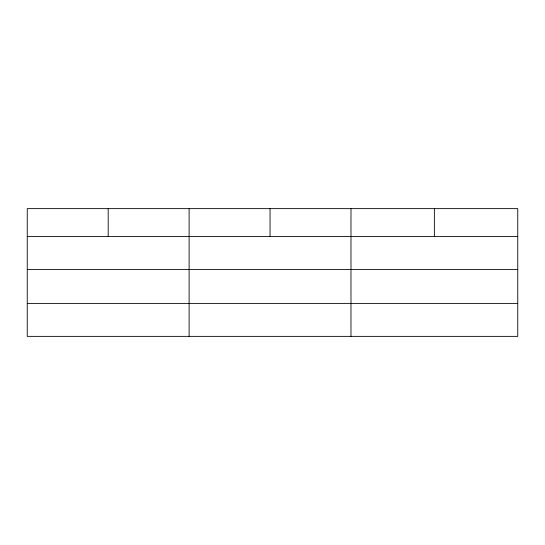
<?xml version="1.0" encoding="UTF-8"?>
<svg xmlns="http://www.w3.org/2000/svg" width="545" height="545" viewBox="0 0 545 545"><rect width="100%" height="100%" fill="white"/><g stroke="black" fill="none" stroke-linecap="round" stroke-linejoin="round"><path stroke-width="0.82" d="M517.75 269.421L517.75 208.633L27.25 208.633L27.25 336.367L517.75 336.367L517.75 269.421L27.25 269.421M27.25 236.448L517.75 236.448M27.25 303.395L517.75 303.395M434.365 208.633L434.365 236.448M350.98 208.633L350.98 336.367M270.048 208.633L270.048 236.448M189.115 208.633L189.115 336.367M108.183 208.633L108.183 236.448"/></g></svg>
